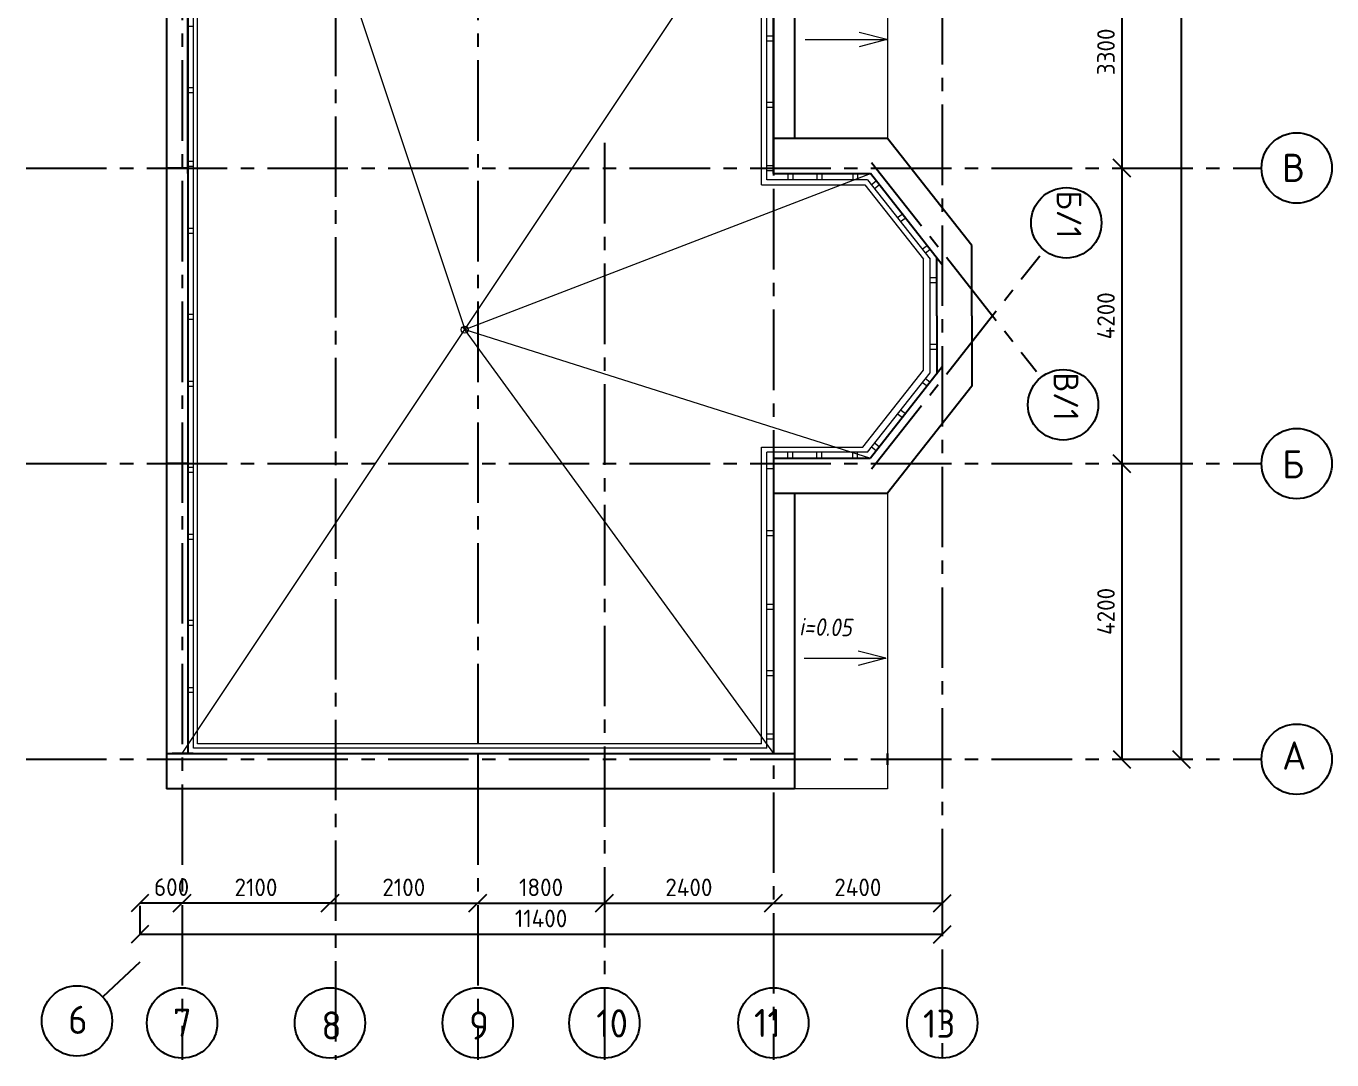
# Model space of a CAD drawing. Header units: millimetres. Extents: x -257254 to 390979, y -202328 to 355504.
# Drawn here: x 249659 to 268208, y 76031 to 90718 of the extents above; entities that cross this region are included whole.
import ezdxf

# ---------------------------------------------------------------- set-up
doc = ezdxf.new("R2010")
doc.units = ezdxf.units.MM
doc.linetypes.add('CENTER2', pattern=[28.575, 19.05, -3.175, 3.175, -3.175])
doc.layers.get('0').update_dxf_attribs({"lineweight": 25})
doc.layers.add('оси', color=1, linetype='CENTER2')
doc.layers.add('подписи', color=6, linetype='Continuous', lineweight=5, transparency=0.5)
doc.layers.add('покрытия', color=6, linetype='Continuous', lineweight=18)
doc.styles.get("Standard").update_dxf_attribs({"font": 'GOST_Common.ttf'})
doc.styles.add('курсив 0_85', font='romans.shx', dxfattribs={"width": 0.85, "oblique": 10})
doc.dimstyles.new('ISO-25', dxfattribs={"dimtxt": 250, "dimasz": 250, "dimexe": 1.25, "dimexo": 0.625, "dimgap": 100, "dimtad": 1, "dimdec": 0, "dimtxsty": 'Standard', "dimblk": 'OBLIQUE', "dimcen": 2.5, "dimadec": 0, "dimazin": 0, "dimtfac": 1, "dimtdec": 0, "dimtmove": 0, "dimatfit": 3, "dimfxl": 1, "dimarcsym": 0})

# ---------------------------------------------------------------- blocks, each defined once
blk = doc.blocks.new('_Oblique')
at = {"color": 0, "linetype": 'ByBlock', "lineweight": -2}
blk.add_line((-0.5, -0.5), (0.5, 0.5), dxfattribs=at)
blk = doc.blocks.new('*D139')
at = {"color": 0, "lineweight": -2, "ltscale": 50, "transparency": 16777216}
for p, q in [((265159, 92002), (265225, 92002)), ((265224, 92002), (265224, 88702)), ((265224, 88702), (265225, 88702))]:
    blk.add_line(p, q, dxfattribs=at)
at = {"color": 0, "lineweight": -2, "ltscale": 50, "transparency": 16777216, "xscale": 250, "yscale": 250, "zscale": 250}
for p, rotation in [((265224, 92002), 90), ((265224, 88702), 270)]:
    blk.add_blockref('_Oblique', p, dxfattribs=dict(at, rotation=rotation))
at = {"color": 0, "ltscale": 50, "transparency": 16777216, "insert": (264999, 90352), "char_height": 250, "attachment_point": 5, "rotation": 90}
blk.add_mtext('3300', dxfattribs=at)
blk = doc.blocks.new('*D140')
at = {"color": 0, "lineweight": -2, "ltscale": 50, "transparency": 16777216}
for p, q in [((265224, 88702), (265225, 88702)), ((265224, 88702), (265224, 84502)), ((265224, 84502), (265225, 84502))]:
    blk.add_line(p, q, dxfattribs=at)
at = {"color": 0, "lineweight": -2, "ltscale": 50, "transparency": 16777216, "xscale": 250, "yscale": 250, "zscale": 250}
for p, rotation in [((265224, 88702), 90), ((265224, 84502), 270)]:
    blk.add_blockref('_Oblique', p, dxfattribs=dict(at, rotation=rotation))
at = {"color": 0, "ltscale": 50, "transparency": 16777216, "insert": (264999, 86602), "char_height": 250, "attachment_point": 5, "rotation": 90}
blk.add_mtext('4200', dxfattribs=at)
blk = doc.blocks.new('*D141')
at = {"color": 0, "lineweight": -2, "ltscale": 50, "transparency": 16777216}
for p, q in [((265224, 84502), (265225, 84502)), ((265224, 84502), (265224, 80302)), ((265224, 80302), (265225, 80302))]:
    blk.add_line(p, q, dxfattribs=at)
at = {"color": 0, "lineweight": -2, "ltscale": 50, "transparency": 16777216, "xscale": 250, "yscale": 250, "zscale": 250}
for p, rotation in [((265224, 84502), 90), ((265224, 80302), 270)]:
    blk.add_blockref('_Oblique', p, dxfattribs=dict(at, rotation=rotation))
at = {"color": 0, "ltscale": 50, "transparency": 16777216, "insert": (264999, 82402), "char_height": 250, "attachment_point": 5, "rotation": 90}
blk.add_mtext('4200', dxfattribs=at)
blk = doc.blocks.new('*D142')
at = {"color": 0, "lineweight": -2, "ltscale": 50, "transparency": 16777216}
for p, q in [((253974, 78257), (253974, 78258)), ((253974, 78257), (256074, 78257)), ((256074, 78257), (256074, 78258))]:
    blk.add_line(p, q, dxfattribs=at)
at = {"color": 0, "lineweight": -2, "ltscale": 50, "transparency": 16777216, "xscale": 250, "yscale": 250, "zscale": 250, "rotation": 180}
blk.add_blockref('_Oblique', (253974, 78257), dxfattribs=at)
at = {"color": 0, "lineweight": -2, "ltscale": 50, "transparency": 16777216, "xscale": 250, "yscale": 250, "zscale": 250}
blk.add_blockref('_Oblique', (256074, 78257), dxfattribs=at)
at = {"color": 0, "ltscale": 50, "transparency": 16777216, "insert": (255024, 78482), "char_height": 250, "attachment_point": 5}
blk.add_mtext('2100', dxfattribs=at)
blk = doc.blocks.new('*D143')
at = {"color": 0, "lineweight": -2, "ltscale": 50, "transparency": 16777216}
for p, q in [((256074, 78257), (257874, 78257)), ((256074, 78256), (256074, 78255)), ((257874, 78256), (257874, 78255))]:
    blk.add_line(p, q, dxfattribs=at)
at = {"color": 0, "lineweight": -2, "ltscale": 50, "transparency": 16777216, "xscale": 250, "yscale": 250, "zscale": 250, "rotation": 180}
blk.add_blockref('_Oblique', (256074, 78257), dxfattribs=at)
at = {"color": 0, "lineweight": -2, "ltscale": 50, "transparency": 16777216, "xscale": 250, "yscale": 250, "zscale": 250}
blk.add_blockref('_Oblique', (257874, 78257), dxfattribs=at)
at = {"color": 0, "ltscale": 50, "transparency": 16777216, "insert": (256974, 78482), "char_height": 250, "attachment_point": 5}
blk.add_mtext('1800', dxfattribs=at)
blk = doc.blocks.new('*D144')
at = {"color": 0, "lineweight": -2, "ltscale": 50, "transparency": 16777216}
for p, q in [((257874, 78257), (260274, 78257)), ((257874, 78256), (257874, 78255)), ((260274, 78257), (260274, 78258))]:
    blk.add_line(p, q, dxfattribs=at)
at = {"color": 0, "lineweight": -2, "ltscale": 50, "transparency": 16777216, "xscale": 250, "yscale": 250, "zscale": 250, "rotation": 180}
blk.add_blockref('_Oblique', (257874, 78257), dxfattribs=at)
at = {"color": 0, "lineweight": -2, "ltscale": 50, "transparency": 16777216, "xscale": 250, "yscale": 250, "zscale": 250}
blk.add_blockref('_Oblique', (260274, 78257), dxfattribs=at)
at = {"color": 0, "ltscale": 50, "transparency": 16777216, "insert": (259074, 78482), "char_height": 250, "attachment_point": 5}
blk.add_mtext('2400', dxfattribs=at)
blk = doc.blocks.new('*D145')
at = {"color": 0, "lineweight": -2, "ltscale": 50, "transparency": 16777216}
for p, q in [((260274, 78257), (260274, 78258)), ((260274, 78257), (262674, 78257)), ((262674, 78257), (262674, 78258))]:
    blk.add_line(p, q, dxfattribs=at)
at = {"color": 0, "lineweight": -2, "ltscale": 50, "transparency": 16777216, "xscale": 250, "yscale": 250, "zscale": 250, "rotation": 180}
blk.add_blockref('_Oblique', (260274, 78257), dxfattribs=at)
at = {"color": 0, "lineweight": -2, "ltscale": 50, "transparency": 16777216, "xscale": 250, "yscale": 250, "zscale": 250}
blk.add_blockref('_Oblique', (262674, 78257), dxfattribs=at)
at = {"color": 0, "ltscale": 50, "transparency": 16777216, "insert": (261474, 78482), "char_height": 250, "attachment_point": 5}
blk.add_mtext('2400', dxfattribs=at)
blk = doc.blocks.new('*D152')
at = {"color": 0, "lineweight": -2, "ltscale": 50, "transparency": 16777216}
for p, q in [((251874, 78257), (251874, 78258)), ((253974, 78257), (251874, 78257)), ((253974, 78257), (253974, 78258))]:
    blk.add_line(p, q, dxfattribs=at)
at = {"color": 0, "lineweight": -2, "ltscale": 50, "transparency": 16777216, "xscale": 250, "yscale": 250, "zscale": 250, "rotation": 180}
blk.add_blockref('_Oblique', (251874, 78257), dxfattribs=at)
at = {"color": 0, "lineweight": -2, "ltscale": 50, "transparency": 16777216, "xscale": 250, "yscale": 250, "zscale": 250}
blk.add_blockref('_Oblique', (253974, 78257), dxfattribs=at)
at = {"color": 0, "ltscale": 50, "transparency": 16777216, "insert": (252924, 78482), "char_height": 250, "attachment_point": 5}
blk.add_mtext('2100', dxfattribs=at)
blk = doc.blocks.new('*D160')
at = {"color": 0, "lineweight": -2, "transparency": 16777216}
for p, q in [((251274, 78257), (251274, 78255)), ((251874, 78257), (251274, 78257)), ((251874, 78257), (251874, 78258))]:
    blk.add_line(p, q, dxfattribs=at)
at = {"color": 0, "lineweight": -2, "transparency": 16777216, "xscale": 250, "yscale": 250, "zscale": 250, "rotation": 180}
blk.add_blockref('_Oblique', (251274, 78257), dxfattribs=at)
at = {"color": 0, "lineweight": -2, "transparency": 16777216, "xscale": 250, "yscale": 250, "zscale": 250}
blk.add_blockref('_Oblique', (251874, 78257), dxfattribs=at)
at = {"color": 0, "transparency": 16777216, "insert": (251725, 78485), "char_height": 250, "attachment_point": 5}
blk.add_mtext('600', dxfattribs=at)
blk = doc.blocks.new('*D159')
at = {"color": 0, "lineweight": -2, "transparency": 16777216}
for p, q in [((262674, 78661), (262674, 77814)), ((251274, 78218), (251274, 77814)), ((251274, 77815), (262674, 77815))]:
    blk.add_line(p, q, dxfattribs=at)
at = {"color": 0, "lineweight": -2, "transparency": 16777216, "xscale": 250, "yscale": 250, "zscale": 250, "rotation": 180}
blk.add_blockref('_Oblique', (251274, 77815), dxfattribs=at)
at = {"color": 0, "lineweight": -2, "transparency": 16777216, "xscale": 250, "yscale": 250, "zscale": 250}
blk.add_blockref('_Oblique', (262674, 77815), dxfattribs=at)
at = {"color": 0, "transparency": 16777216, "insert": (256974, 78040), "char_height": 250, "attachment_point": 5}
blk.add_mtext('11400', dxfattribs=at)
blk = doc.blocks.new('*D163')
at = {"color": 0, "lineweight": -2, "transparency": 16777216}
for p, q in [((266071, 106702), (266072, 106702)), ((266071, 80302), (266071, 106702)), ((266071, 80302), (266072, 80302))]:
    blk.add_line(p, q, dxfattribs=at)
at = {"color": 0, "lineweight": -2, "transparency": 16777216, "xscale": 250, "yscale": 250, "zscale": 250}
for p, rotation in [((266071, 106702), 90), ((266071, 80302), 270)]:
    blk.add_blockref('_Oblique', p, dxfattribs=dict(at, rotation=rotation))
at = {"color": 0, "transparency": 16777216, "insert": (265846, 93502), "char_height": 250, "attachment_point": 5, "rotation": 90}
blk.add_mtext('26400', dxfattribs=at)

msp = doc.modelspace()

# ---------------------------------------------------------------- linework, layer by layer
at = {"ltscale": 20}
for p, q in [((251954.02056, 97181.8417), (251954.02056, 84421.8417)), ((251654.02056, 96681.8417), (251654.02056, 79881.8417)), ((260274.02056, 88621.8417), (260274.02056, 92178.60351)), ((260274.02056, 92001.8417), (260274.02056, 88621.8417)), ((260574.02056, 91912.35001), (260574.02056, 89121.8417)), ((261894.02056, 89121.8417), (260274.02056, 89121.8417)), ((263094.02056, 87601.8417), (261894.02056, 89121.8417)), ((262674.02056, 87326.92714), (261651.71958, 88621.8417)), ((263094.02056, 86601.8417), (263094.02056, 87601.8417)), ((262594.02056, 86601.8417), (262594.02056, 87428.26048)), ((262594.02056, 86601.8417), (262594.02056, 85775.42293)), ((263094.02056, 86601.8417), (263094.02056, 85601.8417)), ((262674.02056, 85876.75627), (261651.71958, 84581.8417)), ((263094.02056, 85601.8417), (261894.02056, 84081.8417)), ((251954.02056, 84421.8417), (251954.02056, 80381.8417)), ((260274.02056, 84581.8417), (260274.02056, 83512.35001)), ((260274.02056, 84081.8417), (261894.02056, 84081.8417)), ((260574.02056, 84081.8417), (260574.02056, 82812.35001)), ((260574.02056, 82812.35001), (260574.02056, 79881.8417)), ((251654.02056, 80381.8417), (260574.02056, 80381.8417)), ((260574.02056, 79881.8417), (251654.02056, 79881.8417))]:
    msp.add_line(p, q, dxfattribs=at)
for p, q in [((251954.02056, 88621.8417), (251954.02056, 91921.8417)), ((260274.02056, 88621.8417), (261651.71958, 88621.8417)), ((260274.02056, 84581.8417), (261649.04529, 84581.8417)), ((251274.02056, 77416.75534), (250746.8958, 76925.40622))]:
    msp.add_line(p, q)
at = {"ltscale": 50}
for p, q in [((251954.02056, 88701.8417), (251654.02056, 88701.8417)), ((251954.02056, 84501.8417), (251654.02056, 84501.8417)), ((260274.02056, 83512.35001), (260274.02056, 80381.8417)), ((252034.02056, 80381.8417), (251734.02056, 80381.8417)), ((256074.02056, 80381.8417), (256074.02056, 79881.8417)), ((256074.02056, 80381.8417), (256074.02056, 79881.8417)), ((261894.02056, 80221.8417), (261894.02056, 80381.8417)), ((261894.02056, 80381.8417), (261894.02056, 80221.8417)), ((260574.02056, 80041.8417), (260574.02056, 79881.8417))]:
    msp.add_line(p, q, dxfattribs=at)
at = {"ltscale": 15}
msp.add_line((260274.02056, 84581.8417), (260274.02056, 83563.68886), dxfattribs=at)
at = {"ltscale": 50}
for centre in [(267708.39123, 88701.8417), (264435.11238, 87923.18188), (264390.10927, 85337.50547), (267708.39123, 84501.8417), (267708.39123, 80301.8417), (250381.14882, 76584.48226), (251874.02056, 76555.33892), (253974.02056, 76555.33892), (256074.02056, 76555.33892), (257874.02056, 76555.33892), (260274.02056, 76555.33892), (262674.02056, 76555.33892)]:
    msp.add_circle(centre, 500, dxfattribs=at)
at = {"layer": 'оси', "ltscale": 60}
for p, q in [((251874.02056, 112520.56181), (251874.02056, 76030.76964)), ((256074.02056, 112520.56181), (256074.02056, 76030.76964)), ((260274.02056, 112407.02239), (260274.02056, 76030.76964)), ((254054.02056, 99721.8417), (254054.02056, 76030.76964)), ((262674.02056, 98174.30237), (262674.02056, 76030.76964)), ((257874.02056, 89057.78343), (257874.02056, 76030.76964)), ((249658.69984, 88701.8417), (267208.39123, 88701.8417)), ((261670.14638, 88778.86123), (264013.55505, 85810.54358)), ((261670.14638, 84429.03909), (264058.55815, 87454.36067)), ((249658.69984, 84501.8417), (267208.39123, 84501.8417)), ((249658.69984, 80301.8417), (267208.39123, 80301.8417))]:
    msp.add_line(p, q, dxfattribs=at)
at = {"layer": 'подписи'}
for p, q in [((260725.65962, 90525.3074), (261886.35088, 90525.3074)), ((261886.35088, 90525.3074), (261492.85017, 90626.82126)), ((261886.35088, 90525.3074), (261492.85017, 90423.79354)), ((261870.79619, 81736.85278), (261477.29548, 81838.36664)), ((260710.10493, 81736.85278), (261870.79619, 81736.85278)), ((261870.79619, 81736.85278), (261477.29548, 81635.33892))]:
    msp.add_line(p, q, dxfattribs=at)
at = {"layer": 'покрытия'}
for p, q in [((260106.52908, 88461.19215), (260106.52908, 93137.26002)), ((251874.02056, 80381.8417), (260274.02056, 92981.8417)), ((260181.06993, 88534.6792), (260181.06993, 93063.77297)), ((261894.02056, 92481.8417), (261894.02056, 89121.8417)), ((251954.02056, 88621.8417), (251954.02056, 91921.8417)), ((254054.02056, 91921.8417), (255889.59636, 86405.20542)), ((252035.95183, 80460.3875), (252035.95183, 91809.50743)), ((252095.02232, 80521.28921), (252095.02232, 91749.50743)), ((252035.95183, 90713.59339), (251954.02056, 90713.59339)), ((260274.02056, 90575.02128), (260181.06993, 90575.02128)), ((260274.02056, 90504.91014), (260181.06993, 90504.91014)), ((252035.95183, 89839.27648), (251954.02056, 89839.27648)), ((252035.95183, 89769.16534), (251954.02056, 89769.16534)), ((260274.02056, 89630.59323), (260181.06993, 89630.59323)), ((260274.02056, 89560.4821), (260181.06993, 89560.4821)), ((252035.95183, 88795.66367), (251954.02056, 88795.66367)), ((252035.95183, 88725.55254), (251954.02056, 88725.55254)), ((260274.02056, 88732.45605), (260181.06993, 88732.45605)), ((255889.59636, 86405.20542), (261651.71958, 88621.8417)), ((260274.02056, 88662.34492), (260181.06993, 88662.34492)), ((261612.21157, 88534.6792), (260181.06993, 88534.6792)), ((260479.78509, 88616.61047), (260479.78509, 88534.6792)), ((260549.89623, 88616.61047), (260549.89623, 88534.6792)), ((260892.75893, 88616.61047), (260892.75893, 88534.6792)), ((260962.87007, 88616.61047), (260962.87007, 88534.6792)), ((261400.8276, 88616.61047), (261400.8276, 88534.6792)), ((261470.93874, 88616.61047), (261470.93874, 88534.6792)), ((261612.21157, 88534.6792), (262501.06993, 87405.33105)), ((261733.83043, 88512.60339), (261668.47008, 88463.19937)), ((260106.52908, 88461.19215), (261573.60098, 88461.19215)), ((261573.60098, 88461.19215), (262404.62104, 87405.33105)), ((261776.107, 88456.67251), (261710.74665, 88407.26848)), ((262103.40703, 88042.31932), (262038.04669, 87992.91529)), ((262145.6836, 87986.38844), (262080.32325, 87936.98441)), ((252035.95183, 87841.66054), (251954.02056, 87841.66054)), ((252035.95183, 87771.5494), (251954.02056, 87771.5494)), ((262456.86519, 87596.16008), (262391.50484, 87546.75605)), ((262404.62104, 85827.80069), (262404.62104, 87405.33105)), ((262499.14176, 87540.2292), (262433.78141, 87490.82517)), ((262501.06993, 85793.12113), (262501.06993, 87405.33105)), ((262594.02056, 87139.92006), (262501.06993, 87139.92006)), ((262594.02056, 87069.80892), (262501.06993, 87069.80892)), ((252035.95183, 86621.23708), (251954.02056, 86621.23708)), ((252035.95183, 86551.12595), (251954.02056, 86551.12595)), ((255860.17112, 86445.6301), (260274.02056, 80381.8417)), ((255889.59636, 86405.20542), (261651.71958, 84581.8417)), ((262594.02056, 86195.49201), (262501.06993, 86195.49201)), ((262594.02056, 86125.38087), (262501.06993, 86125.38087)), ((261546.30628, 84737.26002), (262404.62104, 85827.80069)), ((261612.21157, 84663.77297), (262501.06993, 85793.12113)), ((262499.14176, 85658.22297), (262433.78141, 85707.627)), ((252035.95183, 85667.23395), (251954.02056, 85667.23395)), ((252035.95183, 85597.12281), (251954.02056, 85597.12281)), ((262456.86519, 85602.29209), (262391.50484, 85651.69612)), ((262103.40703, 85156.13285), (262038.04669, 85205.53688)), ((262145.6836, 85212.06373), (262080.32325, 85261.46776)), ((261776.107, 84741.77966), (261710.74665, 84791.18369)), ((260106.52908, 80521.28921), (260106.52908, 84737.26002)), ((260106.52908, 84737.26002), (261546.30628, 84737.26002)), ((260181.06993, 80461.28921), (260181.06993, 84663.77297)), ((261612.21157, 84663.77297), (260181.06993, 84663.77297)), ((260479.78509, 84581.8417), (260479.78509, 84663.77297)), ((260549.89623, 84581.8417), (260549.89623, 84663.77297)), ((260892.75893, 84581.8417), (260892.75893, 84663.77297)), ((260962.87007, 84581.8417), (260962.87007, 84663.77297)), ((261400.8276, 84581.8417), (261400.8276, 84663.77297)), ((261470.93874, 84581.8417), (261470.93874, 84663.77297)), ((261733.83043, 84685.84878), (261668.47008, 84735.25281)), ((252035.95183, 84446.81049), (251954.02056, 84446.81049)), ((260274.02056, 84499.24723), (260181.06993, 84499.24723)), ((260274.02056, 84429.1361), (260181.06993, 84429.1361)), ((252035.95183, 84376.69936), (251954.02056, 84376.69936)), ((261894.02056, 84081.8417), (261894.02056, 79881.8417)), ((252035.95183, 83492.80736), (251954.02056, 83492.80736)), ((260274.02056, 83545.2441), (260181.06993, 83545.2441)), ((260274.02056, 83475.13297), (260181.06993, 83475.13297)), ((252035.95183, 83422.69623), (251954.02056, 83422.69623)), ((260274.02056, 82501.63129), (260181.06993, 82501.63129)), ((260274.02056, 82431.52016), (260181.06993, 82431.52016)), ((252035.95183, 82272.3839), (251954.02056, 82272.3839)), ((252035.95183, 82202.27277), (251954.02056, 82202.27277)), ((260274.02056, 81557.20325), (260181.06993, 81557.20325)), ((260274.02056, 81487.09211), (260181.06993, 81487.09211)), ((252035.95183, 81318.38077), (251954.02056, 81318.38077)), ((252035.95183, 81248.26964), (251954.02056, 81248.26964)), ((260106.52908, 80521.28921), (252095.02232, 80521.28921)), ((260274.02056, 80659.06607), (260181.06993, 80659.06607)), ((260274.02056, 80588.95493), (260181.06993, 80588.95493)), ((260181.06993, 80461.28921), (252035.95183, 80461.28921)), ((261894.02056, 79881.8417), (260574.02056, 79881.8417))]:
    msp.add_line(p, q, dxfattribs=at)
msp.add_circle((255889.59636, 86405.20542), 50, dxfattribs=at)

# ---------------------------------------------------------------- texts
at = {"ltscale": 50}
for s, p in [('В', (267502.42072, 88504.12474)), ('Б', (267502.42072, 84293.36627)), ('А', (267502.42072, 80155.01826)), ('6', (250256.32517, 76400.09162)), ('7', (251744.15949, 76358.36537)), ('8', (253853.24496, 76319.63156)), ('9', (255953.24496, 76319.63156)), ('10', (257757.43144, 76349.21062)), ('11', (259999.13009, 76355.54149)), ('13', (262399.90779, 76344.35166))]:
    msp.add_text(s, height=400, dxfattribs=at).set_placement(p)
for s, p in [('Б/1', (264299.86656, 88382.70977)), ('В/1', (264256.29796, 85797.60608))]:
    msp.add_text(s, height=350, rotation=270, dxfattribs=at).set_placement(p)
at = {"layer": 'подписи', "lineweight": 0, "ltscale": 0.5, "transparency": 33554687, "insert": (260394.9825, 82316.73072), "char_height": 250, "attachment_point": 1, "rotation": 358.887495546, "style": 'курсив 0_85'}
msp.add_mtext_dynamic_manual_height_columns('\\pxi1,r2.6279;i=0.05', width=1765.0258209, gutter_width=2000, heights=[0], dxfattribs=at)

# ---------------------------------------------------------------- dimensions: what is measured, and where the dimension line sits
dim = msp.add_linear_dim(base=(266070.62978, 106701.8417), p1=(266070.62978, 80301.8417), p2=(266070.62978, 106701.8417), angle=90, dimstyle='ISO-25')
dim.commit()
dim.dimension.update_dxf_attribs({"geometry": '*D163', "text_midpoint": (265845.62978, 93501.8417)})
at = {"ltscale": 50}
for base, p1, p2, picture, middle in [((265223.86081, 88701.8417), (265158.64721, 92001.8417), (265223.86081, 88701.8417), '*D139', (264998.86081, 90351.8417)), ((265223.86081, 84501.8417), (265223.86081, 88701.8417), (265223.86081, 84501.8417), '*D140', (264998.86081, 86601.8417)), ((265223.86081, 80301.8417), (265223.86081, 84501.8417), (265223.86081, 80301.8417), '*D141', (264998.86081, 82401.8417))]:
    dim = msp.add_linear_dim(base=base, p1=p1, p2=p2, angle=90, dimstyle='ISO-25', override={"dimtmove": 1}, dxfattribs=at)
    dim.commit()
    dim.dimension.update_dxf_attribs({"geometry": picture, "text_midpoint": middle})
dim = msp.add_linear_dim(base=(262674.02056, 77815.28579), p1=(251274.02056, 78218.21524), p2=(262674.02056, 78661.56233), dimstyle='ISO-25')
dim.commit()
dim.dimension.update_dxf_attribs({"geometry": '*D159', "text_midpoint": (256974.02056, 78040.28579)})
dim = msp.add_linear_dim(base=(251274.02056, 78256.60251), p1=(251874.02056, 78256.60251), p2=(251274.02056, 78257.85251), dimstyle='ISO-25', override={"dimtmove": 1})
dim.commit()
dim.dimension.update_dxf_attribs({"geometry": '*D160', "text_midpoint": (251724.64556, 78260.35251), "dimtype": 160})
for base, p1, p2, picture, middle in [((251874.02056, 78256.60251), (253974.02056, 78256.60251), (251874.02056, 78256.60251), '*D152', (252924.02056, 78481.60251)), ((257874.02056, 78256.60251), (256074.02056, 78256.60251), (257874.02056, 78256.60251), '*D143', (256974.02056, 78481.60251)), ((260274.02056, 78256.60251), (257874.02056, 78256.60251), (260274.02056, 78256.60251), '*D144', (259074.02056, 78481.60251)), ((262674.02056, 78256.60251), (260274.02056, 78256.60251), (262674.02056, 78256.60251), '*D145', (261474.02056, 78481.60251))]:
    dim = msp.add_linear_dim(base=base, p1=p1, p2=p2, dimstyle='ISO-25', override={"dimtmove": 1}, dxfattribs=at)
    dim.commit()
    dim.dimension.update_dxf_attribs({"geometry": picture, "text_midpoint": middle})
dim = msp.add_linear_dim(base=(256074.02056, 78256.60251), p1=(253974.02056, 78256.60251), p2=(256074.02056, 78256.60251), dimstyle='ISO-25', dxfattribs=at)
dim.commit()
dim.dimension.update_dxf_attribs({"geometry": '*D142', "text_midpoint": (255024.02056, 78481.60251)})

doc.saveas('drawing.dxf')
